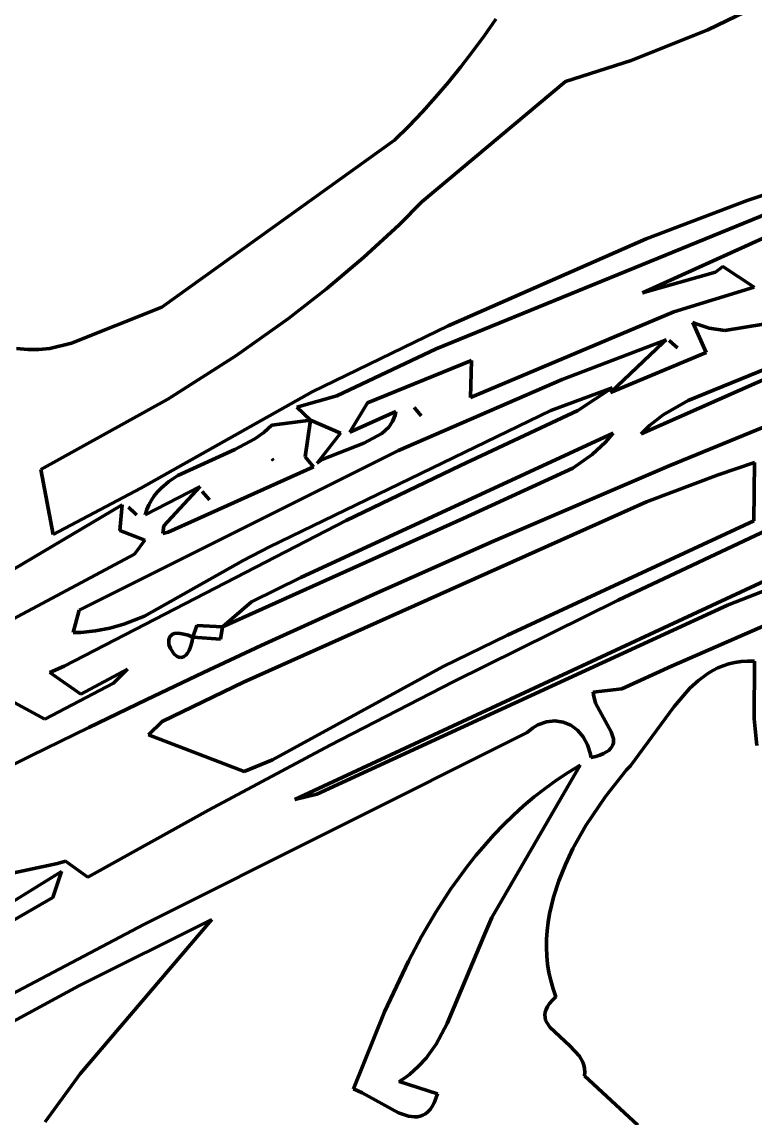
# Model space of a CAD drawing. Header units: millimetres. Extents: x 0 to 10.4, y 0 to 8.6.
# Drawn here: x 4.078 to 4.691, y 1.625 to 2.543 of the extents above; entities that cross this region are included whole.
import ezdxf

# ---------------------------------------------------------------- set-up
doc = ezdxf.new("R2010")
doc.units = ezdxf.units.MM
doc.layers.add('color#010101ff', color=7, linetype='CONTINUOUS', lineweight=100)
doc.layers.add('color#ffffffff', color=7, linetype='CONTINUOUS', lineweight=100)

msp = doc.modelspace()

# ---------------------------------------------------------------- linework, layer by layer
at = {"layer": 'color#010101ff'}
for p, q in [((4.7242, 2.57148), (4.65152, 2.53618)), ((4.46463, 2.53155), (4.47409, 2.54503)), ((4.65152, 2.53618), (4.58724, 2.51063)), ((4.45489, 2.51829), (4.46463, 2.53155)), ((4.44483, 2.50525), (4.45489, 2.51829)), ((4.43446, 2.49244), (4.44483, 2.50525)), ((4.58724, 2.51063), (4.53241, 2.49307)), ((4.53241, 2.49307), (4.41225, 2.39222)), ((4.42375, 2.47989), (4.43446, 2.49244)), ((4.41267, 2.4676), (4.42375, 2.47989)), ((4.40122, 2.45559), (4.41267, 2.4676)), ((4.38938, 2.44387), (4.40122, 2.45559)), ((4.19465, 2.30421), (4.38938, 2.44387)), ((4.68435, 2.39349), (4.75285, 2.41649)), ((4.77385, 2.41208), (4.42407, 2.26918)), ((4.41225, 2.39222), (4.39314, 2.37309)), ((4.59991, 2.36131), (4.68435, 2.39349)), ((4.5968, 2.3161), (4.74121, 2.38147)), ((4.39314, 2.37309), (4.36343, 2.34561)), ((4.4343, 2.28845), (4.59991, 2.36131)), ((4.36343, 2.34561), (4.33256, 2.3195)), ((4.6578, 2.33348), (4.5968, 2.3161)), ((4.61909, 2.17125), (5.01313, 2.33311)), ((4.66396, 2.33803), (4.6578, 2.33348)), ((4.69016, 2.32089), (4.66396, 2.33803)), ((4.33256, 2.3195), (4.30065, 2.29468)), ((4.62305, 2.30025), (4.69016, 2.32089)), ((4.11921, 2.27394), (4.19465, 2.30421)), ((4.30065, 2.29468), (4.25666, 2.26346)), ((4.45292, 2.22849), (4.62305, 2.30025)), ((4.73341, 2.29565), (4.66567, 2.28472)), ((4.32035, 2.23338), (4.4343, 2.28845)), ((4.64246, 2.2899), (4.63905, 2.29138)), ((4.63905, 2.29138), (4.65017, 2.26608)), ((4.65253, 2.28666), (4.64246, 2.2899)), ((4.66567, 2.28472), (4.65253, 2.28666)), ((4.61666, 2.27689), (4.5295, 2.24359)), ((4.61409, 2.27445), (4.61666, 2.27689)), ((4.61915, 2.27633), (4.62455, 2.2715)), ((4.62609, 2.27012), (4.61915, 2.27633)), ((4.07318, 2.26963), (4.08253, 2.26861)), ((4.08253, 2.26861), (4.0918, 2.26866)), ((4.0918, 2.26866), (4.101, 2.26965)), ((4.101, 2.26965), (4.11921, 2.27394)), ((4.42407, 2.26918), (4.34121, 2.22983)), ((4.56998, 2.23257), (4.61409, 2.27445)), ((4.65017, 2.26608), (4.56998, 2.23257)), ((4.62455, 2.2715), (4.62609, 2.27012)), ((4.25666, 2.26346), (4.19976, 2.22715)), ((4.36677, 2.22403), (4.45375, 2.25962)), ((4.45375, 2.25962), (4.45292, 2.22849)), ((4.63512, 2.22606), (4.72169, 2.26128)), ((4.70967, 2.24858), (4.59557, 2.1982)), ((4.5295, 2.24359), (4.39263, 2.18408)), ((4.62103, 2.00359), (5.17405, 2.24493)), ((4.17708, 2.15268), (4.32035, 2.23338)), ((4.34121, 2.22983), (4.30758, 2.22042)), ((4.52024, 2.2175), (4.57132, 2.23662)), ((4.57132, 2.23662), (4.54269, 2.21774)), ((4.19976, 2.22715), (4.09358, 2.1683)), ((4.30758, 2.22042), (4.31916, 2.20946)), ((4.35194, 2.19957), (4.36677, 2.22403)), ((4.40585, 2.22014), (4.40807, 2.21757)), ((4.41176, 2.21328), (4.40585, 2.22014)), ((4.61407, 2.21409), (4.63512, 2.22606)), ((4.28472, 2.10349), (4.52024, 2.2175)), ((4.39055, 2.21667), (4.35194, 2.19957)), ((4.38759, 2.20835), (4.38979, 2.21367)), ((4.38979, 2.21367), (4.39055, 2.21667)), ((4.40807, 2.21757), (4.41176, 2.21328)), ((4.54269, 2.21774), (4.44457, 2.17147)), ((4.6026, 2.20512), (4.61407, 2.21409)), ((4.28679, 2.20544), (4.28005, 2.19934)), ((4.31916, 2.20946), (4.28679, 2.20544)), ((4.31459, 2.17898), (4.31916, 2.20946)), ((4.31916, 2.20946), (4.34421, 2.19874)), ((4.37872, 2.19827), (4.38456, 2.20381)), ((4.38456, 2.20381), (4.38759, 2.20835)), ((4.59557, 2.1982), (4.6026, 2.20512)), ((4.27253, 2.194), (4.2558, 2.18502)), ((4.28005, 2.19934), (4.27253, 2.194)), ((4.31109, 2.07777), (4.57234, 2.19869)), ((4.34421, 2.19874), (4.32471, 2.17348)), ((4.36375, 2.19042), (4.37872, 2.19827)), ((4.57234, 2.19869), (4.56574, 2.19111)), ((4.39263, 2.18408), (4.12558, 2.05065)), ((4.2558, 2.18502), (4.20806, 2.16312)), ((4.32891, 2.17658), (4.36375, 2.19042)), ((4.56574, 2.19111), (4.55481, 2.18094)), ((4.28712, 2.17708), (4.28796, 2.17567)), ((4.28796, 2.17567), (4.28712, 2.17708)), ((4.3215, 2.17052), (4.31459, 2.17898)), ((4.32471, 2.17348), (4.32891, 2.17658)), ((4.55481, 2.18094), (4.53864, 2.16932)), ((4.09358, 2.1683), (4.1038, 2.11389)), ((4.19995, 2.11595), (4.3215, 2.17052)), ((4.44457, 2.17147), (4.3488, 2.12558)), ((4.53864, 2.16932), (4.44671, 2.12729)), ((4.47223, 2.10817), (4.61909, 2.17125)), ((4.6905, 2.17402), (4.66016, 2.16368)), ((4.68995, 2.12519), (4.6905, 2.17402)), ((4.20065, 2.15819), (4.19405, 2.15259)), ((4.20806, 2.16312), (4.20065, 2.15819)), ((4.66016, 2.16368), (4.60015, 2.14118)), ((4.1038, 2.11389), (4.17708, 2.15268)), ((4.18078, 2.13027), (4.22664, 2.15398)), ((4.1911, 2.1495), (4.18843, 2.14617)), ((4.19405, 2.15259), (4.1911, 2.1495)), ((4.22664, 2.15398), (4.19628, 2.12122)), ((4.22848, 2.14977), (4.23465, 2.14298)), ((4.23211, 2.14577), (4.22848, 2.14977)), ((4.16156, 2.13879), (3.95999, 2.01902)), ((4.15946, 2.11728), (4.16156, 2.13879)), ((4.18395, 2.13878), (4.18219, 2.13468)), ((4.18603, 2.14261), (4.18395, 2.13878)), ((4.18843, 2.14617), (4.18603, 2.14261)), ((4.23465, 2.14298), (4.23211, 2.14577)), ((4.60015, 2.14118), (4.26311, 1.9902)), ((4.16677, 2.1367), (4.17206, 2.13178)), ((4.17357, 2.13037), (4.16677, 2.1367)), ((4.17206, 2.13178), (4.17357, 2.13037)), ((4.18219, 2.13468), (4.18078, 2.13027)), ((4.3488, 2.12558), (4.11303, 2.00376)), ((4.19628, 2.12122), (4.19545, 2.11464)), ((4.44671, 2.12729), (4.24534, 2.03658)), ((4.48392, 2.02965), (4.68995, 2.12519)), ((4.71569, 2.12467), (4.57644, 2.05878)), ((4.18046, 2.1091), (4.15946, 2.11728)), ((4.19545, 2.11464), (4.19995, 2.11595)), ((4.17173, 2.0973), (4.18046, 2.1091)), ((4.26274, 2.09206), (4.28472, 2.10349)), ((4.37482, 2.06503), (4.47223, 2.10817)), ((3.94418, 1.9758), (4.17173, 2.0973)), ((4.18031, 2.04558), (4.26274, 2.09206)), ((4.7772, 2.09782), (4.66784, 2.05461)), ((4.26984, 2.05741), (4.31109, 2.07777)), ((4.30601, 1.89206), (4.70687, 2.07863)), ((4.27789, 2.02086), (4.37482, 2.06503)), ((4.24534, 2.03658), (4.26984, 2.05741)), ((4.57644, 2.05878), (4.43837, 1.99049)), ((4.12558, 2.05065), (4.12062, 2.03182)), ((4.66784, 2.05461), (4.43032, 1.94539)), ((4.15127, 2.03557), (4.16305, 2.03894)), ((4.16305, 2.03894), (4.18031, 2.04558)), ((4.22068, 2.02785), (4.22399, 2.03776)), ((4.22399, 2.03776), (4.24534, 2.03658)), ((4.12062, 2.03182), (4.1269, 2.03197)), ((4.1269, 2.03197), (4.13923, 2.0332)), ((4.13923, 2.0332), (4.15127, 2.03557)), ((4.20078, 2.02686), (4.20141, 2.02826)), ((4.20141, 2.02826), (4.20238, 2.02945)), ((4.20238, 2.02945), (4.2037, 2.03038)), ((4.2037, 2.03038), (4.20542, 2.031)), ((4.20542, 2.031), (4.20755, 2.03127)), ((4.20755, 2.03127), (4.21011, 2.03114)), ((4.21011, 2.03114), (4.21314, 2.03055)), ((4.21314, 2.03055), (4.21666, 2.02948)), ((4.21666, 2.02948), (4.22068, 2.02785)), ((4.22068, 2.02785), (4.2198, 2.02347)), ((4.24371, 2.02627), (4.22068, 2.02785)), ((4.24534, 2.03658), (4.24371, 2.02627)), ((4.43, 2.00345), (4.48392, 2.02965)), ((4.20046, 2.02529), (4.20078, 2.02686)), ((4.20067, 2.02187), (4.20046, 2.02529)), ((4.20182, 2.01835), (4.20067, 2.02187)), ((4.2049, 2.01377), (4.20182, 2.01835)), ((4.21875, 2.01984), (4.21756, 2.01689)), ((4.2198, 2.02347), (4.21875, 2.01984)), ((4.22963, 1.99835), (4.27789, 2.02086)), ((4.20757, 2.01172), (4.2049, 2.01377)), ((4.209, 2.01114), (4.20757, 2.01172)), ((4.21048, 2.01092), (4.209, 2.01114)), ((4.21197, 2.0111), (4.21048, 2.01092)), ((4.21345, 2.01175), (4.21197, 2.0111)), ((4.21489, 2.0129), (4.21345, 2.01175)), ((4.21627, 2.01459), (4.21489, 2.0129)), ((4.21756, 2.01689), (4.21627, 2.01459)), ((4.11303, 2.00376), (4.10092, 1.99837)), ((4.12694, 1.98019), (4.16607, 2.00116)), ((4.16607, 2.00116), (4.15422, 1.98937)), ((4.28732, 1.92537), (4.43, 2.00345)), ((4.57948, 1.98473), (4.62103, 2.00359)), ((4.65556, 1.99998), (4.65142, 1.99751)), ((4.65988, 2.00216), (4.65556, 1.99998)), ((4.6644, 2.00403), (4.65988, 2.00216)), ((4.66913, 2.00557), (4.6644, 2.00403)), ((4.67408, 2.00674), (4.66913, 2.00557)), ((4.67926, 2.00754), (4.67408, 2.00674)), ((4.6847, 2.00794), (4.67926, 2.00754)), ((4.69039, 2.00792), (4.6847, 2.00794)), ((4.69026, 1.95948), (4.69039, 2.00792)), ((4.10092, 1.99837), (4.12694, 1.98019)), ((4.18152, 1.97554), (4.22963, 1.99835)), ((4.64364, 1.99178), (4.63642, 1.98514)), ((4.65142, 1.99751), (4.64364, 1.99178)), ((4.15422, 1.98937), (4.0969, 1.95933)), ((4.26311, 1.9902), (4.195, 1.95745)), ((4.43837, 1.99049), (4.33567, 1.93758)), ((4.55566, 1.98193), (4.57948, 1.98473)), ((4.55574, 1.97959), (4.55566, 1.98193)), ((4.63642, 1.98514), (4.6233, 1.96984)), ((4.0969, 1.95933), (4.0649, 1.97655)), ((4.13358, 1.9524), (4.18152, 1.97554)), ((4.55744, 1.97261), (4.55574, 1.97959)), ((4.57058, 1.94869), (4.55744, 1.97261)), ((4.6233, 1.96984), (4.58678, 1.92036)), ((4.195, 1.95745), (4.18365, 1.94624)), ((4.50474, 1.95189), (4.50939, 1.95466)), ((4.50939, 1.95466), (4.51649, 1.95719)), ((4.51649, 1.95719), (4.52357, 1.95787)), ((4.52357, 1.95787), (4.53039, 1.95683)), ((4.53039, 1.95683), (4.53675, 1.95417)), ((4.53675, 1.95417), (4.54243, 1.95004)), ((4.69244, 1.93729), (4.69026, 1.95948)), ((4.0858, 1.92892), (4.13358, 1.9524)), ((4.17975, 1.78754), (4.50023, 1.9482)), ((4.18365, 1.94624), (4.26354, 1.91562)), ((4.43032, 1.94539), (4.32425, 1.89645)), ((4.50023, 1.9482), (4.50474, 1.95189)), ((4.54243, 1.95004), (4.54721, 1.94455)), ((4.57245, 1.94299), (4.57058, 1.94869)), ((4.33567, 1.93758), (4.23377, 1.88314)), ((4.54721, 1.94455), (4.55088, 1.93782)), ((4.55088, 1.93782), (4.55321, 1.92997)), ((4.57012, 1.93467), (4.57127, 1.9362)), ((4.57127, 1.9362), (4.57205, 1.9378)), ((4.57205, 1.9378), (4.57249, 1.93947)), ((4.57249, 1.93947), (4.57245, 1.94299)), ((4.03821, 1.90509), (4.0858, 1.92892)), ((4.55321, 1.92997), (4.55366, 1.92713)), ((4.55366, 1.92713), (4.55769, 1.92818)), ((4.55769, 1.92818), (4.56116, 1.92931)), ((4.56116, 1.92931), (4.56411, 1.93053)), ((4.56411, 1.93053), (4.56657, 1.93184)), ((4.56657, 1.93184), (4.56856, 1.93322)), ((4.56856, 1.93322), (4.57012, 1.93467)), ((4.26354, 1.91562), (4.28732, 1.92537)), ((4.47085, 1.79328), (4.5446, 1.92072)), ((4.5446, 1.92072), (4.53451, 1.91463)), ((4.58678, 1.92036), (4.58344, 1.9168)), ((4.52474, 1.90818), (4.51529, 1.90137)), ((4.53451, 1.91463), (4.52474, 1.90818)), ((4.58344, 1.9168), (4.56589, 1.89466)), ((4.51529, 1.90137), (4.50616, 1.89423)), ((4.32425, 1.89645), (4.30601, 1.89206)), ((4.50616, 1.89423), (4.49732, 1.88677)), ((4.56589, 1.89466), (4.54951, 1.87033)), ((4.23377, 1.88314), (4.13272, 1.82707)), ((4.49732, 1.88677), (4.48879, 1.87899)), ((4.48879, 1.87899), (4.48054, 1.87093)), ((4.47257, 1.86259), (4.46487, 1.85398)), ((4.48054, 1.87093), (4.47257, 1.86259)), ((4.54951, 1.87033), (4.53863, 1.85095)), ((4.46487, 1.85398), (4.45743, 1.84513)), ((4.45743, 1.84513), (4.45025, 1.83605)), ((4.53863, 1.85095), (4.53229, 1.83761)), ((4.10755, 1.83846), (3.99876, 1.81522)), ((4.11411, 1.84039), (4.10755, 1.83846)), ((4.13272, 1.82707), (4.11411, 1.84039)), ((4.45025, 1.83605), (4.44331, 1.82675)), ((4.53229, 1.83761), (4.52684, 1.82401)), ((3.72463, 1.59455), (4.11088, 1.83173)), ((4.11088, 1.83173), (4.10361, 1.81007)), ((4.44331, 1.82675), (4.43661, 1.81724)), ((4.43661, 1.81724), (4.4239, 1.79769)), ((4.52684, 1.82401), (4.5224, 1.81021)), ((4.10361, 1.81007), (3.94469, 1.71806)), ((4.5224, 1.81021), (4.51911, 1.79628)), ((4.2364, 1.79156), (4.12527, 1.73608)), ((4.12642, 1.6626), (4.2364, 1.79156)), ((4.4239, 1.79769), (4.41204, 1.7775)), ((4.46408, 1.7776), (4.47085, 1.79328)), ((4.51794, 1.78929), (4.5171, 1.78229)), ((4.51911, 1.79628), (4.51794, 1.78929)), ((4.03878, 1.71317), (4.17975, 1.78754)), ((4.5171, 1.78229), (4.51661, 1.77529)), ((4.41204, 1.7775), (4.40097, 1.7568)), ((4.43347, 1.70458), (4.46408, 1.7776)), ((4.51661, 1.77529), (4.51649, 1.76829)), ((4.51649, 1.76829), (4.51676, 1.76131)), ((4.40097, 1.7568), (4.38093, 1.71435)), ((4.51676, 1.76131), (4.51743, 1.75436)), ((4.51743, 1.75436), (4.51852, 1.74743)), ((4.51852, 1.74743), (4.52004, 1.74055)), ((4.12527, 1.73608), (3.97235, 1.65339)), ((4.52004, 1.74055), (4.52201, 1.73371)), ((4.52445, 1.72692), (4.52149, 1.72409)), ((4.52201, 1.73371), (4.52445, 1.72692)), ((4.51613, 1.71637), (4.51539, 1.71402)), ((4.51736, 1.71883), (4.51613, 1.71637)), ((4.51914, 1.7214), (4.51736, 1.71883)), ((4.52149, 1.72409), (4.51914, 1.7214)), ((4.38093, 1.71435), (4.35516, 1.64985)), ((4.51539, 1.71402), (4.51511, 1.71176)), ((4.51511, 1.71176), (4.51526, 1.70959)), ((4.51526, 1.70959), (4.51579, 1.70748)), ((4.51579, 1.70748), (4.51667, 1.70544)), ((4.4242, 1.68743), (4.43347, 1.70458)), ((4.51667, 1.70544), (4.51932, 1.7015)), ((4.51932, 1.7015), (4.53615, 1.686)), ((4.41574, 1.67566), (4.4242, 1.68743)), ((4.53615, 1.686), (4.54406, 1.67722)), ((4.40918, 1.66849), (4.41574, 1.67566)), ((4.54406, 1.67722), (4.54681, 1.67227)), ((4.54681, 1.67227), (4.54775, 1.66962)), ((4.09721, 1.62236), (4.12642, 1.6626)), ((4.39769, 1.65895), (4.40176, 1.66196)), ((4.40176, 1.66196), (4.40918, 1.66849)), ((4.54775, 1.66962), (4.54836, 1.66683)), ((4.54836, 1.66683), (4.54859, 1.6639)), ((4.54859, 1.6639), (4.5484, 1.66082)), ((4.5484, 1.66082), (4.59285, 1.61966)), ((4.39337, 1.65614), (4.39769, 1.65895)), ((4.42523, 1.64584), (4.39337, 1.65614)), ((4.35516, 1.64985), (4.36239, 1.64666)), ((4.36239, 1.64666), (4.3928, 1.6298)), ((4.42398, 1.64176), (4.42523, 1.64584)), ((4.41921, 1.63269), (4.42096, 1.63521)), ((4.42096, 1.63521), (4.42255, 1.63822)), ((4.42255, 1.63822), (4.42398, 1.64176)), ((4.3928, 1.6298), (4.40096, 1.62708)), ((4.40096, 1.62708), (4.4061, 1.62645)), ((4.4061, 1.62645), (4.40855, 1.62658)), ((4.40855, 1.62658), (4.41091, 1.62703)), ((4.41091, 1.62703), (4.41316, 1.62784)), ((4.41316, 1.62784), (4.41531, 1.62904)), ((4.41531, 1.62904), (4.41733, 1.63065)), ((4.41733, 1.63065), (4.41921, 1.63269))]:
    msp.add_line(p, q, dxfattribs=at)
at = {"layer": 'color#ffffffff'}
for p, q in [((4.65152, 2.53618), (4.7242, 2.57148)), ((4.47409, 2.54503), (4.46463, 2.53155)), ((4.58724, 2.51063), (4.65152, 2.53618)), ((4.46463, 2.53155), (4.45489, 2.51829)), ((4.45489, 2.51829), (4.44483, 2.50525)), ((4.44483, 2.50525), (4.43446, 2.49244)), ((4.53241, 2.49307), (4.58724, 2.51063)), ((4.41225, 2.39222), (4.53241, 2.49307)), ((4.43446, 2.49244), (4.42375, 2.47989)), ((4.42375, 2.47989), (4.41267, 2.4676)), ((4.41267, 2.4676), (4.40122, 2.45559)), ((4.40122, 2.45559), (4.38938, 2.44387)), ((4.38938, 2.44387), (4.19465, 2.30421)), ((4.75285, 2.41649), (4.68435, 2.39349)), ((4.42407, 2.26918), (4.77385, 2.41208)), ((4.39314, 2.37309), (4.41225, 2.39222)), ((4.68435, 2.39349), (4.59991, 2.36131)), ((4.74121, 2.38147), (4.5968, 2.3161)), ((4.36343, 2.34561), (4.39314, 2.37309)), ((4.59991, 2.36131), (4.4343, 2.28845)), ((4.33256, 2.3195), (4.36343, 2.34561)), ((4.5968, 2.3161), (4.6578, 2.33348)), ((5.01313, 2.33311), (4.61909, 2.17125)), ((4.6578, 2.33348), (4.66396, 2.33803)), ((4.66396, 2.33803), (4.69016, 2.32089)), ((4.30065, 2.29468), (4.33256, 2.3195)), ((4.69016, 2.32089), (4.62305, 2.30025)), ((4.19465, 2.30421), (4.11921, 2.27394)), ((4.25666, 2.26346), (4.30065, 2.29468)), ((4.62305, 2.30025), (4.45292, 2.22849)), ((4.66567, 2.28472), (4.73341, 2.29565)), ((4.4343, 2.28845), (4.32035, 2.23338)), ((4.65017, 2.26608), (4.63905, 2.29138)), ((4.63905, 2.29138), (4.64246, 2.2899)), ((4.64246, 2.2899), (4.65253, 2.28666)), ((4.65253, 2.28666), (4.66567, 2.28472)), ((4.5295, 2.24359), (4.61666, 2.27689)), ((4.61666, 2.27689), (4.61409, 2.27445)), ((4.61915, 2.27633), (4.62609, 2.27012)), ((4.62455, 2.2715), (4.61915, 2.27633)), ((4.08253, 2.26861), (4.07318, 2.26963)), ((4.0918, 2.26866), (4.08253, 2.26861)), ((4.101, 2.26965), (4.0918, 2.26866)), ((4.11921, 2.27394), (4.101, 2.26965)), ((4.34121, 2.22983), (4.42407, 2.26918)), ((4.61409, 2.27445), (4.56998, 2.23257)), ((4.56998, 2.23257), (4.65017, 2.26608)), ((4.62609, 2.27012), (4.62455, 2.2715)), ((4.19976, 2.22715), (4.25666, 2.26346)), ((4.45375, 2.25962), (4.36677, 2.22403)), ((4.45292, 2.22849), (4.45375, 2.25962)), ((4.72169, 2.26128), (4.63512, 2.22606)), ((4.59557, 2.1982), (4.70967, 2.24858)), ((4.39263, 2.18408), (4.5295, 2.24359)), ((5.17405, 2.24493), (4.62103, 2.00359)), ((4.32035, 2.23338), (4.17708, 2.15268)), ((4.30758, 2.22042), (4.34121, 2.22983)), ((4.57132, 2.23662), (4.52024, 2.2175)), ((4.54269, 2.21774), (4.57132, 2.23662)), ((4.09358, 2.1683), (4.19976, 2.22715)), ((4.31916, 2.20946), (4.30758, 2.22042)), ((4.36677, 2.22403), (4.35194, 2.19957)), ((4.40585, 2.22014), (4.41176, 2.21328)), ((4.40807, 2.21757), (4.40585, 2.22014)), ((4.63512, 2.22606), (4.61407, 2.21409)), ((4.52024, 2.2175), (4.28472, 2.10349)), ((4.35194, 2.19957), (4.39055, 2.21667)), ((4.38979, 2.21367), (4.38759, 2.20835)), ((4.39055, 2.21667), (4.38979, 2.21367)), ((4.41176, 2.21328), (4.40807, 2.21757)), ((4.44457, 2.17147), (4.54269, 2.21774)), ((4.61407, 2.21409), (4.6026, 2.20512)), ((4.28005, 2.19934), (4.28679, 2.20544)), ((4.28679, 2.20544), (4.31916, 2.20946)), ((4.31916, 2.20946), (4.31459, 2.17898)), ((4.34421, 2.19874), (4.31916, 2.20946)), ((4.38456, 2.20381), (4.37872, 2.19827)), ((4.38759, 2.20835), (4.38456, 2.20381)), ((4.6026, 2.20512), (4.59557, 2.1982)), ((4.2558, 2.18502), (4.27253, 2.194)), ((4.27253, 2.194), (4.28005, 2.19934)), ((4.57234, 2.19869), (4.31109, 2.07777)), ((4.32471, 2.17348), (4.34421, 2.19874)), ((4.37872, 2.19827), (4.36375, 2.19042)), ((4.56574, 2.19111), (4.57234, 2.19869)), ((4.12558, 2.05065), (4.39263, 2.18408)), ((4.20806, 2.16312), (4.2558, 2.18502)), ((4.36375, 2.19042), (4.32891, 2.17658)), ((4.55481, 2.18094), (4.56574, 2.19111)), ((4.28712, 2.17708), (4.28796, 2.17567)), ((4.28796, 2.17567), (4.28712, 2.17708)), ((4.31459, 2.17898), (4.3215, 2.17052)), ((4.32891, 2.17658), (4.32471, 2.17348)), ((4.53864, 2.16932), (4.55481, 2.18094)), ((4.1038, 2.11389), (4.09358, 2.1683)), ((4.3215, 2.17052), (4.19995, 2.11595)), ((4.3488, 2.12558), (4.44457, 2.17147)), ((4.44671, 2.12729), (4.53864, 2.16932)), ((4.61909, 2.17125), (4.47223, 2.10817)), ((4.66016, 2.16368), (4.6905, 2.17402)), ((4.6905, 2.17402), (4.68995, 2.12519)), ((4.19405, 2.15259), (4.20065, 2.15819)), ((4.20065, 2.15819), (4.20806, 2.16312)), ((4.60015, 2.14118), (4.66016, 2.16368)), ((4.17708, 2.15268), (4.1038, 2.11389)), ((4.22664, 2.15398), (4.18078, 2.13027)), ((4.18843, 2.14617), (4.1911, 2.1495)), ((4.1911, 2.1495), (4.19405, 2.15259)), ((4.19628, 2.12122), (4.22664, 2.15398)), ((4.22848, 2.14977), (4.23211, 2.14577)), ((4.23465, 2.14298), (4.22848, 2.14977)), ((3.95999, 2.01902), (4.16156, 2.13879)), ((4.16156, 2.13879), (4.15946, 2.11728)), ((4.18219, 2.13468), (4.18395, 2.13878)), ((4.18395, 2.13878), (4.18603, 2.14261)), ((4.18603, 2.14261), (4.18843, 2.14617)), ((4.23211, 2.14577), (4.23465, 2.14298)), ((4.26311, 1.9902), (4.60015, 2.14118)), ((4.16677, 2.1367), (4.17357, 2.13037)), ((4.17206, 2.13178), (4.16677, 2.1367)), ((4.17357, 2.13037), (4.17206, 2.13178)), ((4.18078, 2.13027), (4.18219, 2.13468)), ((4.11303, 2.00376), (4.3488, 2.12558)), ((4.19545, 2.11464), (4.19628, 2.12122)), ((4.24534, 2.03658), (4.44671, 2.12729)), ((4.68995, 2.12519), (4.48392, 2.02965)), ((4.57644, 2.05878), (4.71569, 2.12467)), ((4.15946, 2.11728), (4.18046, 2.1091)), ((4.19995, 2.11595), (4.19545, 2.11464)), ((4.18046, 2.1091), (4.17173, 2.0973)), ((4.28472, 2.10349), (4.26274, 2.09206)), ((4.47223, 2.10817), (4.37482, 2.06503)), ((4.17173, 2.0973), (3.94418, 1.9758)), ((4.26274, 2.09206), (4.18031, 2.04558)), ((4.66784, 2.05461), (4.7772, 2.09782)), ((4.31109, 2.07777), (4.26984, 2.05741)), ((4.70687, 2.07863), (4.30601, 1.89206)), ((4.37482, 2.06503), (4.27789, 2.02086)), ((4.26984, 2.05741), (4.24534, 2.03658)), ((4.43837, 1.99049), (4.57644, 2.05878)), ((4.12062, 2.03182), (4.12558, 2.05065)), ((4.43032, 1.94539), (4.66784, 2.05461)), ((4.16305, 2.03894), (4.15127, 2.03557)), ((4.18031, 2.04558), (4.16305, 2.03894)), ((4.22399, 2.03776), (4.22068, 2.02785)), ((4.24534, 2.03658), (4.22399, 2.03776)), ((4.1269, 2.03197), (4.12062, 2.03182)), ((4.13923, 2.0332), (4.1269, 2.03197)), ((4.15127, 2.03557), (4.13923, 2.0332)), ((4.20141, 2.02826), (4.20078, 2.02686)), ((4.20238, 2.02945), (4.20141, 2.02826)), ((4.2037, 2.03038), (4.20238, 2.02945)), ((4.20542, 2.031), (4.2037, 2.03038)), ((4.20755, 2.03127), (4.20542, 2.031)), ((4.21011, 2.03114), (4.20755, 2.03127)), ((4.21314, 2.03055), (4.21011, 2.03114)), ((4.21666, 2.02948), (4.21314, 2.03055)), ((4.22068, 2.02785), (4.21666, 2.02948)), ((4.2198, 2.02347), (4.22068, 2.02785)), ((4.22068, 2.02785), (4.24371, 2.02627)), ((4.24371, 2.02627), (4.24534, 2.03658)), ((4.48392, 2.02965), (4.43, 2.00345)), ((4.20078, 2.02686), (4.20046, 2.02529)), ((4.20046, 2.02529), (4.20067, 2.02187)), ((4.20067, 2.02187), (4.20182, 2.01835)), ((4.20182, 2.01835), (4.2049, 2.01377)), ((4.21756, 2.01689), (4.21875, 2.01984)), ((4.21875, 2.01984), (4.2198, 2.02347)), ((4.27789, 2.02086), (4.22963, 1.99835)), ((4.2049, 2.01377), (4.20757, 2.01172)), ((4.20757, 2.01172), (4.209, 2.01114)), ((4.209, 2.01114), (4.21048, 2.01092)), ((4.21048, 2.01092), (4.21197, 2.0111)), ((4.21197, 2.0111), (4.21345, 2.01175)), ((4.21345, 2.01175), (4.21489, 2.0129)), ((4.21489, 2.0129), (4.21627, 2.01459)), ((4.21627, 2.01459), (4.21756, 2.01689)), ((4.10092, 1.99837), (4.11303, 2.00376)), ((4.16607, 2.00116), (4.12694, 1.98019)), ((4.15422, 1.98937), (4.16607, 2.00116)), ((4.43, 2.00345), (4.28732, 1.92537)), ((4.62103, 2.00359), (4.57948, 1.98473)), ((4.65142, 1.99751), (4.65556, 1.99998)), ((4.65556, 1.99998), (4.65988, 2.00216)), ((4.65988, 2.00216), (4.6644, 2.00403)), ((4.6644, 2.00403), (4.66913, 2.00557)), ((4.66913, 2.00557), (4.67408, 2.00674)), ((4.67408, 2.00674), (4.67926, 2.00754)), ((4.67926, 2.00754), (4.6847, 2.00794)), ((4.6847, 2.00794), (4.69039, 2.00792)), ((4.69039, 2.00792), (4.69026, 1.95948)), ((4.12694, 1.98019), (4.10092, 1.99837)), ((4.22963, 1.99835), (4.18152, 1.97554)), ((4.63642, 1.98514), (4.64364, 1.99178)), ((4.64364, 1.99178), (4.65142, 1.99751)), ((4.0969, 1.95933), (4.15422, 1.98937)), ((4.195, 1.95745), (4.26311, 1.9902)), ((4.33567, 1.93758), (4.43837, 1.99049)), ((4.57948, 1.98473), (4.55566, 1.98193)), ((4.55566, 1.98193), (4.55574, 1.97959)), ((4.6233, 1.96984), (4.63642, 1.98514)), ((4.0649, 1.97655), (4.0969, 1.95933)), ((4.18152, 1.97554), (4.13358, 1.9524)), ((4.55574, 1.97959), (4.55744, 1.97261)), ((4.55744, 1.97261), (4.57058, 1.94869)), ((4.58678, 1.92036), (4.6233, 1.96984)), ((4.18365, 1.94624), (4.195, 1.95745)), ((4.50939, 1.95466), (4.50474, 1.95189)), ((4.51649, 1.95719), (4.50939, 1.95466)), ((4.52357, 1.95787), (4.51649, 1.95719)), ((4.53039, 1.95683), (4.52357, 1.95787)), ((4.53675, 1.95417), (4.53039, 1.95683)), ((4.54243, 1.95004), (4.53675, 1.95417)), ((4.69026, 1.95948), (4.69244, 1.93729)), ((4.13358, 1.9524), (4.0858, 1.92892)), ((4.50023, 1.9482), (4.17975, 1.78754)), ((4.26354, 1.91562), (4.18365, 1.94624)), ((4.32425, 1.89645), (4.43032, 1.94539)), ((4.50474, 1.95189), (4.50023, 1.9482)), ((4.54721, 1.94455), (4.54243, 1.95004)), ((4.57058, 1.94869), (4.57245, 1.94299)), ((4.23377, 1.88314), (4.33567, 1.93758)), ((4.55088, 1.93782), (4.54721, 1.94455)), ((4.55321, 1.92997), (4.55088, 1.93782)), ((4.57127, 1.9362), (4.57012, 1.93467)), ((4.57205, 1.9378), (4.57127, 1.9362)), ((4.57249, 1.93947), (4.57205, 1.9378)), ((4.57245, 1.94299), (4.57249, 1.93947)), ((4.0858, 1.92892), (4.03821, 1.90509)), ((4.55366, 1.92713), (4.55321, 1.92997)), ((4.55769, 1.92818), (4.55366, 1.92713)), ((4.56116, 1.92931), (4.55769, 1.92818)), ((4.56411, 1.93053), (4.56116, 1.92931)), ((4.56657, 1.93184), (4.56411, 1.93053)), ((4.56856, 1.93322), (4.56657, 1.93184)), ((4.57012, 1.93467), (4.56856, 1.93322)), ((4.28732, 1.92537), (4.26354, 1.91562)), ((4.5446, 1.92072), (4.47085, 1.79328)), ((4.53451, 1.91463), (4.5446, 1.92072)), ((4.58344, 1.9168), (4.58678, 1.92036)), ((4.51529, 1.90137), (4.52474, 1.90818)), ((4.52474, 1.90818), (4.53451, 1.91463)), ((4.56589, 1.89466), (4.58344, 1.9168)), ((4.50616, 1.89423), (4.51529, 1.90137)), ((4.30601, 1.89206), (4.32425, 1.89645)), ((4.49732, 1.88677), (4.50616, 1.89423)), ((4.54951, 1.87033), (4.56589, 1.89466)), ((4.13272, 1.82707), (4.23377, 1.88314)), ((4.48879, 1.87899), (4.49732, 1.88677)), ((4.48054, 1.87093), (4.48879, 1.87899)), ((4.46487, 1.85398), (4.47257, 1.86259)), ((4.47257, 1.86259), (4.48054, 1.87093)), ((4.53863, 1.85095), (4.54951, 1.87033)), ((4.45743, 1.84513), (4.46487, 1.85398)), ((4.45025, 1.83605), (4.45743, 1.84513)), ((4.53229, 1.83761), (4.53863, 1.85095)), ((3.99876, 1.81522), (4.10755, 1.83846)), ((4.10755, 1.83846), (4.11411, 1.84039)), ((4.11411, 1.84039), (4.13272, 1.82707)), ((4.44331, 1.82675), (4.45025, 1.83605)), ((4.52684, 1.82401), (4.53229, 1.83761)), ((4.11088, 1.83173), (3.72463, 1.59455)), ((4.10361, 1.81007), (4.11088, 1.83173)), ((4.43661, 1.81724), (4.44331, 1.82675)), ((4.4239, 1.79769), (4.43661, 1.81724)), ((4.5224, 1.81021), (4.52684, 1.82401)), ((3.94469, 1.71806), (4.10361, 1.81007)), ((4.51911, 1.79628), (4.5224, 1.81021)), ((4.12527, 1.73608), (4.2364, 1.79156)), ((4.2364, 1.79156), (4.12642, 1.6626)), ((4.41204, 1.7775), (4.4239, 1.79769)), ((4.47085, 1.79328), (4.46408, 1.7776)), ((4.5171, 1.78229), (4.51794, 1.78929)), ((4.51794, 1.78929), (4.51911, 1.79628)), ((4.17975, 1.78754), (4.03878, 1.71317)), ((4.51661, 1.77529), (4.5171, 1.78229)), ((4.40097, 1.7568), (4.41204, 1.7775)), ((4.46408, 1.7776), (4.43347, 1.70458)), ((4.51649, 1.76829), (4.51661, 1.77529)), ((4.51676, 1.76131), (4.51649, 1.76829)), ((4.38093, 1.71435), (4.40097, 1.7568)), ((4.51743, 1.75436), (4.51676, 1.76131)), ((4.51852, 1.74743), (4.51743, 1.75436)), ((4.52004, 1.74055), (4.51852, 1.74743)), ((3.97235, 1.65339), (4.12527, 1.73608)), ((4.52201, 1.73371), (4.52004, 1.74055)), ((4.52149, 1.72409), (4.52445, 1.72692)), ((4.52445, 1.72692), (4.52201, 1.73371)), ((4.51539, 1.71402), (4.51613, 1.71637)), ((4.51613, 1.71637), (4.51736, 1.71883)), ((4.51736, 1.71883), (4.51914, 1.7214)), ((4.51914, 1.7214), (4.52149, 1.72409)), ((4.35516, 1.64985), (4.38093, 1.71435)), ((4.51511, 1.71176), (4.51539, 1.71402)), ((4.51526, 1.70959), (4.51511, 1.71176)), ((4.51579, 1.70748), (4.51526, 1.70959)), ((4.51667, 1.70544), (4.51579, 1.70748)), ((4.43347, 1.70458), (4.4242, 1.68743)), ((4.51932, 1.7015), (4.51667, 1.70544)), ((4.53615, 1.686), (4.51932, 1.7015)), ((4.4242, 1.68743), (4.41574, 1.67566)), ((4.54406, 1.67722), (4.53615, 1.686)), ((4.41574, 1.67566), (4.40918, 1.66849)), ((4.54681, 1.67227), (4.54406, 1.67722)), ((4.54775, 1.66962), (4.54681, 1.67227)), ((4.12642, 1.6626), (4.09721, 1.62236)), ((4.40176, 1.66196), (4.39769, 1.65895)), ((4.40918, 1.66849), (4.40176, 1.66196)), ((4.54836, 1.66683), (4.54775, 1.66962)), ((4.54859, 1.6639), (4.54836, 1.66683)), ((4.5484, 1.66082), (4.54859, 1.6639)), ((4.59285, 1.61966), (4.5484, 1.66082)), ((4.39769, 1.65895), (4.39337, 1.65614)), ((4.39337, 1.65614), (4.42523, 1.64584)), ((4.36239, 1.64666), (4.35516, 1.64985)), ((4.3928, 1.6298), (4.36239, 1.64666)), ((4.42523, 1.64584), (4.42398, 1.64176)), ((4.42096, 1.63521), (4.41921, 1.63269)), ((4.42255, 1.63822), (4.42096, 1.63521)), ((4.42398, 1.64176), (4.42255, 1.63822)), ((4.40096, 1.62708), (4.3928, 1.6298)), ((4.4061, 1.62645), (4.40096, 1.62708)), ((4.40855, 1.62658), (4.4061, 1.62645)), ((4.41091, 1.62703), (4.40855, 1.62658)), ((4.41316, 1.62784), (4.41091, 1.62703)), ((4.41531, 1.62904), (4.41316, 1.62784)), ((4.41733, 1.63065), (4.41531, 1.62904)), ((4.41921, 1.63269), (4.41733, 1.63065))]:
    msp.add_line(p, q, dxfattribs=at)

doc.saveas('drawing.dxf')
